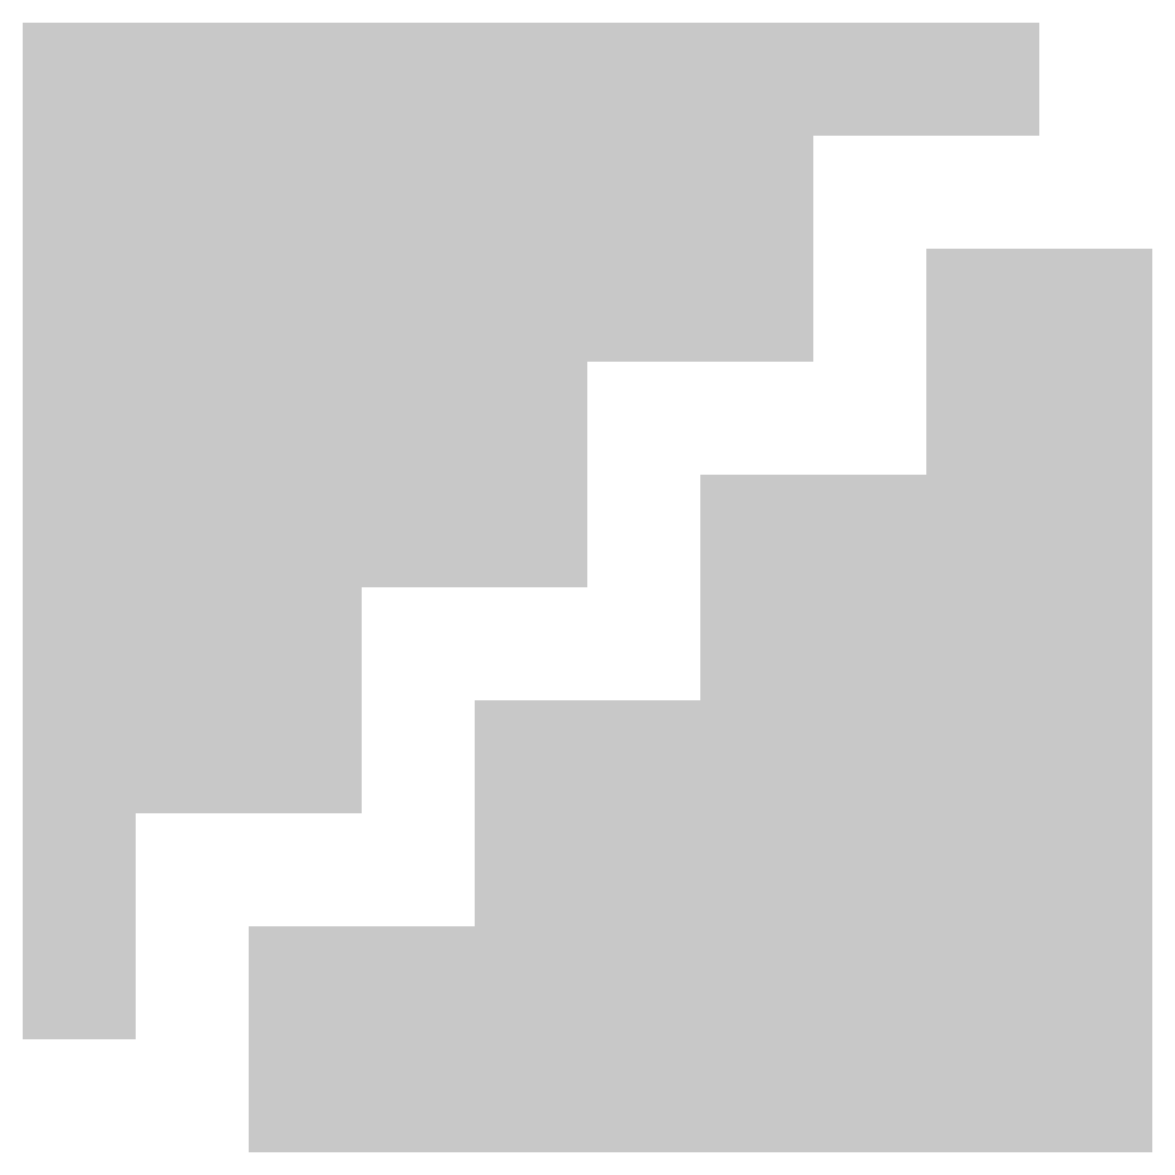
# Model space of a CAD drawing. Header units: millimetres. Extents: x 27784 to 28034, y 512 to 762.
import ezdxf

# ---------------------------------------------------------------- set-up
doc = ezdxf.new("R2010")
doc.units = ezdxf.units.MM
doc.header["$LTSCALE"] = 0.5
doc.layers.add('INCENDIO', color=10, linetype='Continuous')

msp = doc.modelspace()

# ---------------------------------------------------------------- hatches: boundary and pattern name
at = {"layer": 'INCENDIO', "lineweight": 211}
h = msp.add_hatch(color=256, dxfattribs=at)
h.dxf.hatch_style = 1
h.paths.add_polyline_path([(27933.58, 611.64), (27883.58, 611.64), (27883.58, 561.64), (27833.58, 561.64), (27833.58, 511.64), (28033.58, 511.64), (28033.58, 711.64), (27983.58, 711.64), (27983.58, 661.64), (27933.58, 661.64)])
h.paths.add_polyline_path([(27908.58, 686.64), (27958.58, 686.64), (27958.58, 736.64), (28008.58, 736.64), (28008.58, 761.64), (27783.58, 761.64), (27783.58, 536.64), (27808.58, 536.64), (27808.58, 586.64), (27858.58, 586.64), (27858.58, 636.64), (27908.58, 636.64)])

doc.saveas('drawing.dxf')
